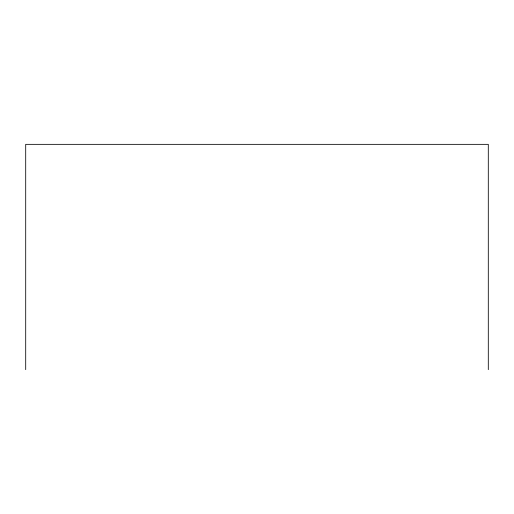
<?xml version="1.0" encoding="UTF-8"?>
<svg xmlns="http://www.w3.org/2000/svg" width="514" height="514" viewBox="0 0 514 514"><rect width="100%" height="100%" fill="white"/><g stroke="black" fill="none" stroke-linecap="round" stroke-linejoin="round"><path stroke-width="0.77" d="M488.3 369.65L488.3 144.35L25.7 144.35L25.7 369.65"/></g></svg>
